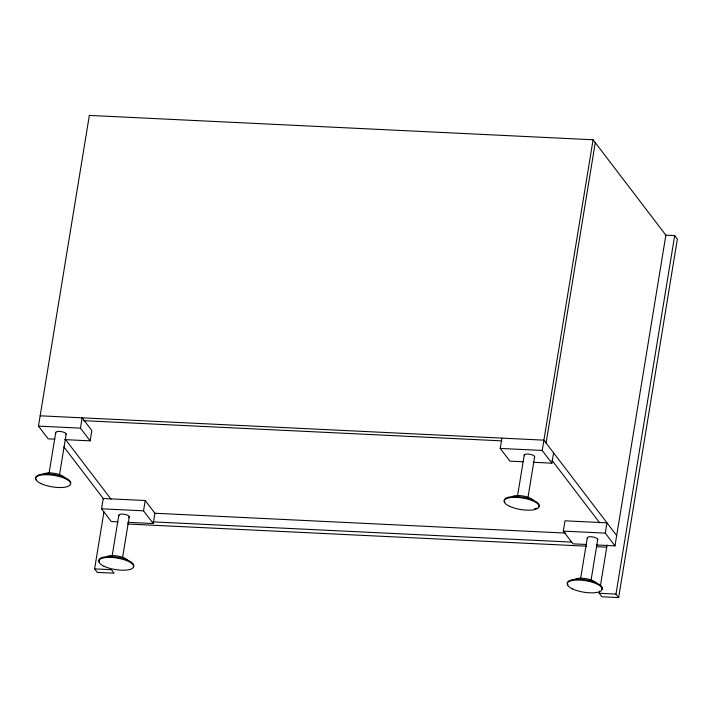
<?xml version="1.0" encoding="UTF-8"?>
<svg xmlns="http://www.w3.org/2000/svg" width="713" height="713" viewBox="0 0 713 713"><rect width="100%" height="100%" fill="white"/><g stroke="black" fill="none" stroke-linecap="round" stroke-linejoin="round"><path stroke-width="1.07" d="M54.803 439.146L48.172 438.834L38.466 426.107L89.348 115.417L593.082 139.766L665.862 235.165L614.989 545.855L596.211 544.946M36.336 480.304L36.461 479.51M49.099 473.04L55.712 432.631M59.393 475.5L66.193 434.003M90.15 440.857L80.444 428.139L82.138 417.836L91.834 430.554L90.15 440.857L64.74 439.627M117.877 521.836L111.255 521.515L101.549 508.797L103.233 498.494L145.211 500.517L154.917 513.244L153.233 523.547L127.823 522.317M94.606 568.885L111.397 569.696L114.071 573.199L97.28 572.387L94.606 568.885L103.946 511.881M112.173 555.721L118.795 515.321M122.476 558.19L129.267 516.693M153.233 523.547L143.527 510.82L145.211 500.517M523.19 461.783L509.938 461.142L500.232 448.424L501.916 438.121M517.576 495.678L524.189 455.277M528.048 497.05L534.67 456.65M533.128 462.265L551.915 463.174L542.21 450.456L593.082 139.766M546.078 443.014L595.266 142.627M538.395 504.572L538.52 503.779M551.915 463.174L553.6 452.871M586.264 544.474L573.011 543.832L563.306 531.105L564.99 520.811L606.968 522.834L605.284 533.137L614.989 545.855M580.649 578.359L587.271 537.958M590.952 580.828L597.744 539.331M665.238 235.138L674.685 235.593L677.35 239.096L618.643 597.583L601.852 596.772L599.187 593.269L599.544 591.077M600.444 585.596L607.084 545.035M601.469 587.254L601.603 586.46M618.643 597.583L615.979 594.081L674.685 235.593M40.16 415.804L543.894 440.153L616.674 535.552M83.483 420.661L501.872 440.875M38.466 426.107L80.444 428.139M500.232 448.424L542.21 450.456M101.549 508.797L143.527 510.82M563.306 531.105L605.284 533.137M154.917 513.244L565.81 533.101M152.832 521.863L571.728 542.103M127.716 524.019L586.621 546.194M596.621 546.675L606.62 547.165M599.187 593.269L615.979 594.081M551.969 460.277L599.704 522.852M65.364 439.306L111.076 499.243M63.858 446.873L103.528 498.877M595.97 582.548L596.095 582.842A11.319 3.725 9.3 0 0 586.594 578.76A11.319 3.725 9.3 0 0 575.56 579.081M532.896 499.866L533.021 500.161A11.319 3.725 9.3 0 0 523.52 496.079A11.319 3.725 9.3 0 0 512.487 496.391M55.953 433.121A5.303 1.747 9.3 0 1 59.375 431.41L60.721 431.525A5.303 1.747 9.3 0 1 66.068 434.449M35.784 477.897A17.682 5.82 9.3 0 1 55.195 474.76A17.682 5.82 9.3 0 1 70.222 484.207M42.94 474.51A11.319 3.725 9.3 0 1 53.582 473.2A11.319 3.725 9.3 0 1 64.544 477.514M524.429 455.767A5.303 1.747 9.3 0 1 527.852 454.047L529.198 454.163A5.303 1.747 9.3 0 1 534.545 457.086M537.032 508.039A17.682 5.82 9.3 0 1 534.331 508.877M504.938 502.148A17.682 5.82 9.3 0 1 521.39 497.032A17.682 5.82 9.3 0 1 538.698 506.845M597.155 540.142A5.303 1.747 9.3 0 0 592.28 536.844L590.925 536.729A5.303 1.747 9.3 0 0 587.503 538.449M568.02 584.838A17.682 5.82 9.3 0 1 584.464 579.714A17.682 5.82 9.3 0 1 601.781 589.535M128.679 517.495A5.303 1.747 9.3 0 0 123.804 514.207L122.449 514.091A5.303 1.747 9.3 0 0 119.026 515.811M99.544 562.2A17.682 5.82 9.3 0 1 115.987 557.076A17.682 5.82 9.3 0 1 133.304 566.888M107.084 556.434A11.319 3.725 9.3 0 1 118.117 556.122A11.319 3.725 9.3 0 1 127.618 560.204M41.006 483.601A17.682 5.82 9.3 0 0 70.097 485A17.682 5.82 9.3 0 0 48.27 474.76A17.682 5.82 9.3 0 0 41.006 483.601M509.483 506.239A17.682 5.82 9.3 0 0 538.573 507.638A17.682 5.82 9.3 0 0 516.747 497.398A17.682 5.82 9.3 0 0 509.483 506.239M572.566 588.92A17.682 5.82 9.3 0 0 601.647 590.328A17.682 5.82 9.3 0 0 579.829 580.079A17.682 5.82 9.3 0 0 572.566 588.92M104.089 566.282A17.682 5.82 9.3 0 0 133.171 567.691A17.682 5.82 9.3 0 0 111.353 557.441A17.682 5.82 9.3 0 0 104.089 566.282"/></g></svg>
